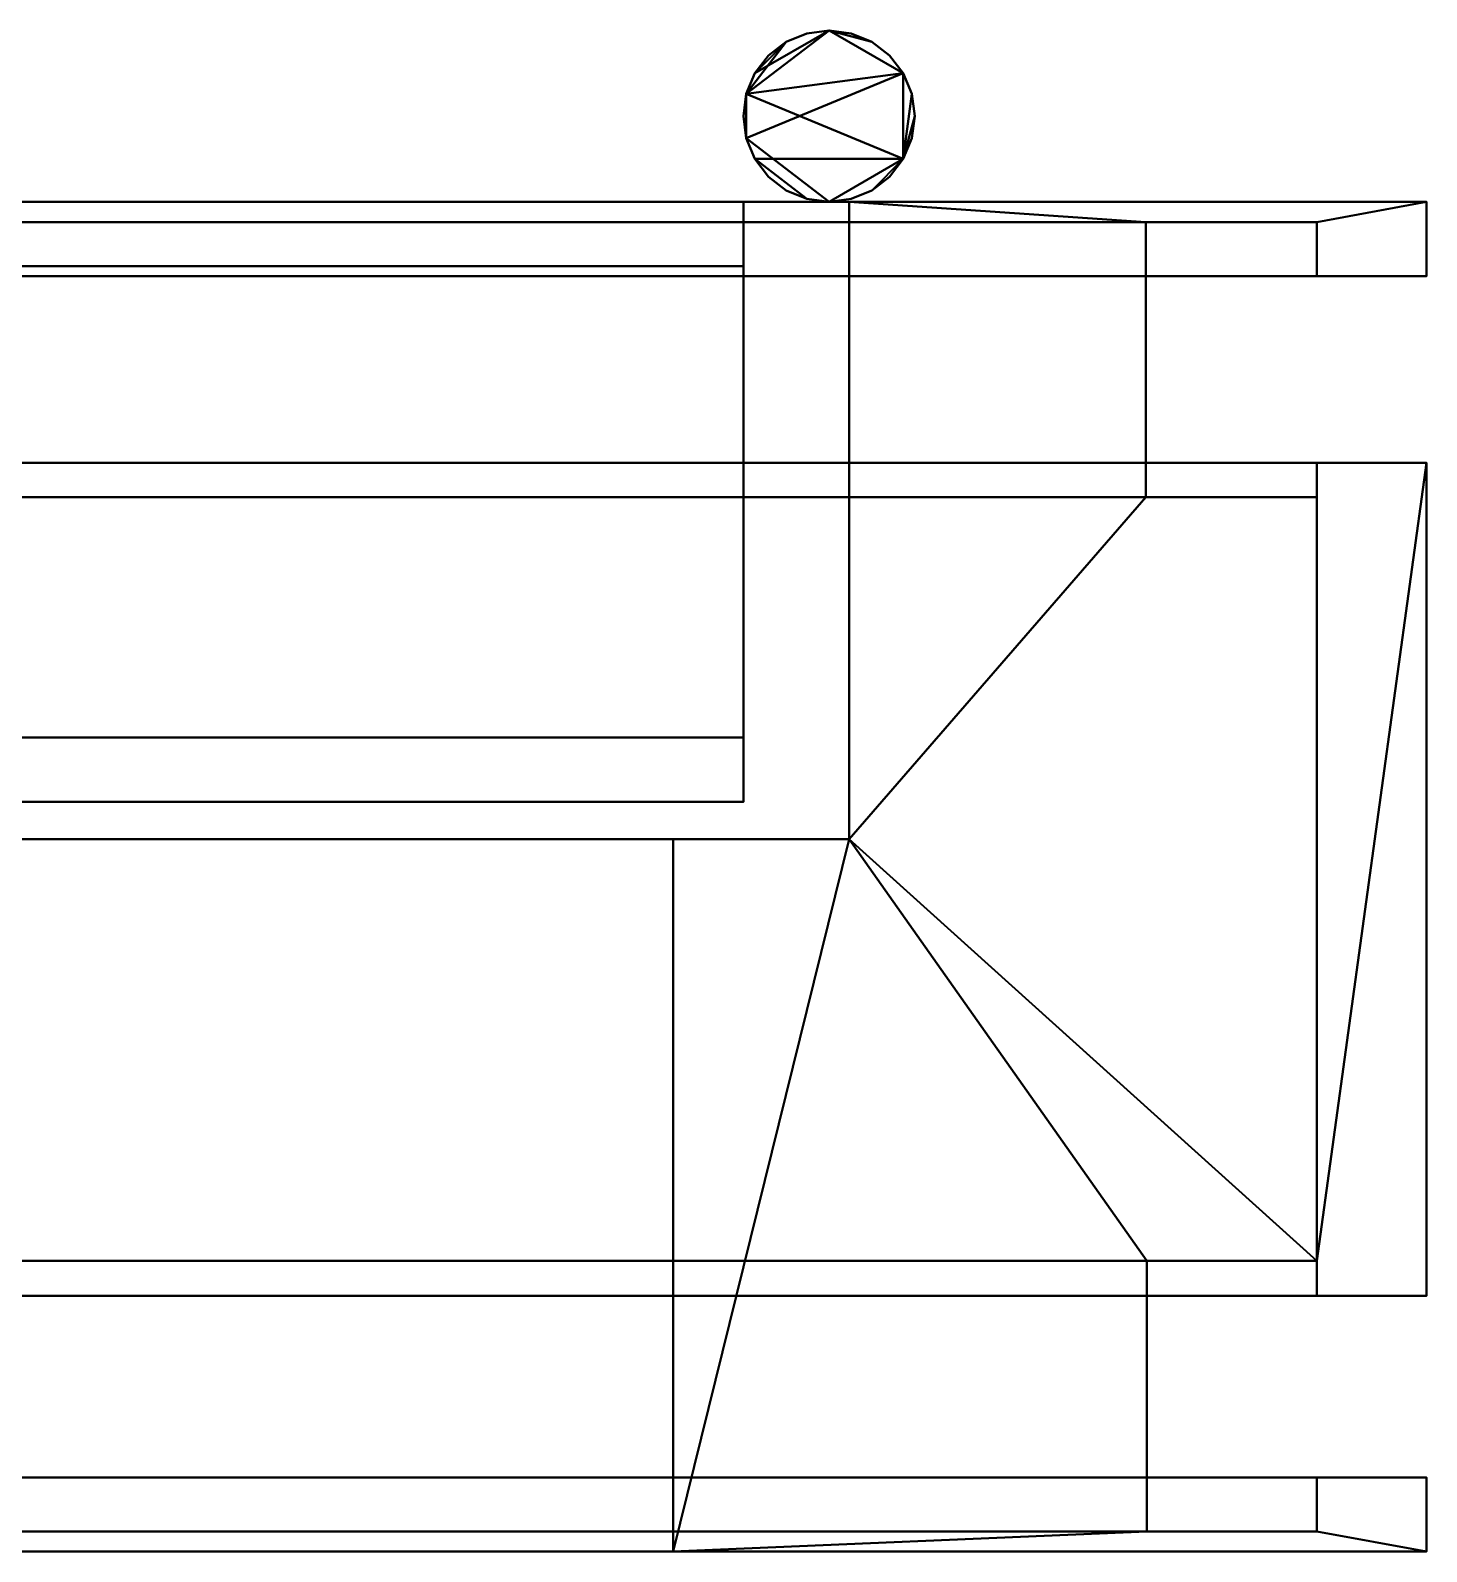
# Model space of a CAD drawing. Header units: inches. Extents: x -13 to 19.5, y -2.9 to 5.1.
# Drawn here: x 15.468 to 19.541, y -1.97 to 2.467 of the extents above; entities that cross this region are included whole.
import ezdxf

# ---------------------------------------------------------------- set-up
doc = ezdxf.new("R2010")
doc.units = ezdxf.units.IN
doc.header["$MEASUREMENT"] = 0
doc.layers.add('A-DOOR', color=31, linetype='Continuous', lineweight=30)
doc.layers.add('Q-SPCQ', color=91, linetype='Continuous', lineweight=30)

# ---------------------------------------------------------------- blocks, each defined once
blk = doc.blocks.new('Hinge - Frame To Glass Door Hydraulic Hinge-741618-_3D_')
at = {"layer": 'Q-SPCQ', "lineweight": 40}
mesh = blk.add_polyface(dxfattribs=at)
corners = [(-0.25, 0, 0.25), (-0.2415, 0, 0.3147), (-0.2165, 0, 0.375), (-0.1768, 0, 0.4268), (-0.125, 0, 0.4665), (-0.0647, 0, 0.4915), (0, 0, 0.5), (0.0647, 0, 0.4915), (0.125, 0, 0.4665), (0.1768, 0, 0.4268), (0.2165, 0, 0.375), (0.2415, 0, 0.3147), (0.25, 0, 0.25), (0.2415, 0, 0.1853), (0.2165, 0, 0.125), (0.1768, 0, 0.0732), (0.125, 0, 0.0335), (0.0647, 0, 0.0085), (0, 0), (-0.0647, 0, 0.0085), (-0.125, 0, 0.0335), (-0.1768, 0, 0.0732), (-0.2165, 0, 0.125), (-0.2415, 0, 0.1853)]
mesh.append_faces([[corners[k] for k in face] for face in [(22, 20, 21), (13, 11, 12)]], dxfattribs={"vtx0": -1})
mesh.append_faces([[corners[k] for k in face] for face in [(2, 6, 11, 13)]], dxfattribs={"vtx0": -1, "vtx1": -1, "vtx2": -1, "vtx3": -1})
mesh.append_faces([[corners[k] for k in face] for face in [(22, 2, 13, 14)]], dxfattribs={"vtx0": -1, "vtx1": -1, "vtx3": -1})
mesh.append_faces([[corners[k] for k in face] for face in [(14, 17, 18, 22)]], dxfattribs={"vtx0": -1, "vtx2": -1, "vtx3": -1})
mesh.append_faces([[corners[k] for k in face] for face in [(10, 11, 8, 9), (16, 17, 14, 15), (23, 0, 22)]], dxfattribs={"vtx1": -1})
mesh.append_faces([[corners[k] for k in face] for face in [(1, 2, 22, 0)]], dxfattribs={"vtx1": -1, "vtx2": -1})
mesh.append_faces([[corners[k] for k in face] for face in [(4, 5, 6)]], dxfattribs={"vtx2": -1})
mesh.append_faces([[corners[k] for k in face] for face in [(6, 7, 8, 11), (2, 3, 4, 6), (18, 19, 20, 22)]], dxfattribs={"vtx2": -1, "vtx3": -1})
mesh = blk.add_polyface(dxfattribs=at)
corners = [(0.25, -4.5, 0.25), (0.2415, -4.5, 0.1853), (0.2165, -4.5, 0.125), (0.1768, -4.5, 0.0732), (0.125, -4.5, 0.0335), (0.0647, -4.5, 0.0085), (0, -4.5), (-0.0647, -4.5, 0.0085), (-0.125, -4.5, 0.0335), (-0.1768, -4.5, 0.0732), (-0.2165, -4.5, 0.125), (-0.2415, -4.5, 0.1853), (-0.25, -4.5, 0.25), (-0.25, 0, 0.25), (-0.2415, 0, 0.1853), (-0.2165, 0, 0.125), (-0.1768, 0, 0.0732), (-0.125, 0, 0.0335), (-0.0647, 0, 0.0085), (0, 0), (0.0647, 0, 0.0085), (0.125, 0, 0.0335), (0.1768, 0, 0.0732), (0.2165, 0, 0.125), (0.2415, 0, 0.1853), (0.25, 0, 0.25)]
mesh.append_faces([[corners[k] for k in face] for face in [(5, 20, 21, 4), (4, 21, 22, 3), (23, 2, 3, 22)]], dxfattribs={"vtx0": -1, "vtx2": -1})
mesh.append_faces([[corners[k] for k in face] for face in [(13, 14, 11, 12)]], dxfattribs={"vtx1": -1})
mesh.append_faces([[corners[k] for k in face] for face in [(14, 15, 10, 11), (16, 17, 8, 9), (15, 16, 9, 10), (17, 18, 7, 8), (6, 7, 18, 19), (19, 20, 5, 6), (1, 2, 23, 24)]], dxfattribs={"vtx1": -1, "vtx3": -1})
mesh.append_faces([[corners[k] for k in face] for face in [(24, 25, 0, 1)]], dxfattribs={"vtx3": -1})
mesh = blk.add_polyface(dxfattribs=at)
corners = [(-0.25, -4.5, 0.25), (-0.2415, -4.5, 0.3147), (-0.2165, -4.5, 0.375), (-0.1768, -4.5, 0.4268), (-0.125, -4.5, 0.4665), (-0.0647, -4.5, 0.4915), (0, -4.5, 0.5), (0.0647, -4.5, 0.4915), (0.125, -4.5, 0.4665), (0.1768, -4.5, 0.4268), (0.2165, -4.5, 0.375), (0.2415, -4.5, 0.3147), (0.25, -4.5, 0.25), (0.25, 0, 0.25), (0.2415, 0, 0.3147), (0.2165, 0, 0.375), (0.1768, 0, 0.4268), (0.125, 0, 0.4665), (0.0647, 0, 0.4915), (0, 0, 0.5), (-0.0647, 0, 0.4915), (-0.125, 0, 0.4665), (-0.1768, 0, 0.4268), (-0.2165, 0, 0.375), (-0.2415, 0, 0.3147), (-0.25, 0, 0.25)]
mesh.append_faces([[corners[k] for k in face] for face in [(1, 24, 25, 0)]], dxfattribs={"vtx0": -1})
mesh.append_faces([[corners[k] for k in face] for face in [(19, 6, 7, 18), (2, 23, 24, 1), (20, 5, 6, 19)]], dxfattribs={"vtx0": -1, "vtx2": -1})
mesh.append_faces([[corners[k] for k in face] for face in [(13, 14, 11, 12)]], dxfattribs={"vtx1": -1})
mesh.append_faces([[corners[k] for k in face] for face in [(14, 15, 10, 11), (16, 17, 8, 9), (15, 16, 9, 10), (17, 18, 7, 8), (21, 22, 3, 4), (22, 23, 2, 3), (4, 5, 20, 21)]], dxfattribs={"vtx1": -1, "vtx3": -1})
mesh = blk.add_polyface(dxfattribs=at)
corners = [(-0.25, -4.5, 0.25), (-0.2415, -4.5, 0.1853), (-0.2165, -4.5, 0.125), (-0.1768, -4.5, 0.0732), (-0.125, -4.5, 0.0335), (-0.0647, -4.5, 0.0085), (0, -4.5), (0.0647, -4.5, 0.0085), (0.125, -4.5, 0.0335), (0.1768, -4.5, 0.0732), (0.2165, -4.5, 0.125), (0.2415, -4.5, 0.1853), (0.25, -4.5, 0.25), (0.2415, -4.5, 0.3147), (0.2165, -4.5, 0.375), (0.1768, -4.5, 0.4268), (0.125, -4.5, 0.4665), (0.0647, -4.5, 0.4915), (0, -4.5, 0.5), (-0.0647, -4.5, 0.4915), (-0.125, -4.5, 0.4665), (-0.1768, -4.5, 0.4268), (-0.2165, -4.5, 0.375), (-0.2415, -4.5, 0.3147)]
mesh.append_faces([[corners[k] for k in face] for face in [(10, 7, 8, 9), (4, 2, 3), (13, 11, 12), (16, 14, 15)]], dxfattribs={"vtx0": -1})
mesh.append_faces([[corners[k] for k in face] for face in [(11, 13, 2, 6)]], dxfattribs={"vtx0": -1, "vtx1": -1, "vtx2": -1, "vtx3": -1})
mesh.append_faces([[corners[k] for k in face] for face in [(13, 14, 18, 22), (22, 23, 2, 13)]], dxfattribs={"vtx1": -1, "vtx2": -1, "vtx3": -1})
mesh.append_faces([[corners[k] for k in face] for face in [(10, 11, 6, 7)]], dxfattribs={"vtx1": -1, "vtx3": -1})
mesh.append_faces([[corners[k] for k in face] for face in [(0, 1, 2, 23), (18, 19, 20)]], dxfattribs={"vtx2": -1})
mesh.append_faces([[corners[k] for k in face] for face in [(4, 5, 6, 2), (16, 17, 18, 14), (20, 21, 22, 18)]], dxfattribs={"vtx2": -1, "vtx3": -1})

msp = doc.modelspace()

# ---------------------------------------------------------------- block references
at = {"layer": 'Q-SPCQ', "lineweight": 40, "extrusion": (0, 1, 0)}
for p in [(-17.7977, 17.1245, 1.9675), (-17.7977, 49.7, 1.9675), (-17.7977, 70.836, 1.9675), (-17.7977, 82.836, 1.9675)]:
    msp.add_blockref('Hinge - Frame To Glass Door Hydraulic Hinge-741618-_3D_', p, dxfattribs=at)

# ---------------------------------------------------------------- meshes
at = {"layer": 'A-DOOR', "lineweight": 40}
mesh = msp.add_polyface(dxfattribs=at)
corners = [(19.5408, 1.9675), (17.8565, 1.9675), (17.8565, 1.9675, 92.5912), (-11.3586, 1.9675, 92.5912), (-11.3586, 1.9675), (-13.043, 1.9675), (-13.043, 1.9675, 94.2755), (19.5408, 1.9675, 94.2755)]
mesh.append_faces([[corners[k] for k in face] for face in [(2, 3, 6, 7)]], dxfattribs={"vtx1": -1, "vtx3": -1})
mesh.append_faces([[corners[k] for k in face] for face in [(0, 1, 2, 7)]], dxfattribs={"vtx2": -1})
mesh.append_faces([[corners[k] for k in face] for face in [(3, 4, 5, 6)]], dxfattribs={"vtx3": -1})
mesh = msp.add_polyface(dxfattribs=at)
corners = [(19.5408, 1.7507, 94.2755), (19.5408, 1.9675, 94.2755), (-13.043, 1.9675, 94.2755), (-13.043, 1.7507, 94.2755)]
mesh.append_faces([[corners[k] for k in face] for face in [(0, 1, 2, 3)]])
mesh = msp.add_polyface(dxfattribs=at)
corners = [(17.8565, 1.9675, 92.5912), (17.8565, 0.1081, 92.5912), (-11.3586, 0.1081, 92.5912), (-11.3586, 1.9675, 92.5912)]
mesh.append_faces([[corners[k] for k in face] for face in [(3, 0, 1, 2)]])
mesh = msp.add_polyface(dxfattribs=at)
corners = [(17.5477, 1.9675, 92.0775), (-11.0499, 1.9675, 92.0775), (-11.0499, 1.78, 92.0775), (17.5477, 1.78, 92.0775), (17.5477, 0.405, 92.0775), (-11.0499, 0.405, 92.0775), (-11.0499, 0.2175, 92.0775), (17.5477, 0.2175, 92.0775)]
mesh.append_faces([[corners[k] for k in face] for face in [(2, 3, 0, 1), (6, 7, 4, 5)]])
mesh = msp.add_polyface(dxfattribs=at)
corners = [(17.5477, 1.9675, 0.1875), (17.5477, 1.78, 0.1875), (-11.0499, 1.78, 0.1875), (-11.0499, 1.9675, 0.1875), (17.5477, 0.405, 0.1875), (17.5477, 0.2175, 0.1875), (-11.0499, 0.2175, 0.1875), (-11.0499, 0.405, 0.1875)]
mesh.append_faces([[corners[k] for k in face] for face in [(1, 2, 3, 0), (5, 6, 7, 4)]])
mesh = msp.add_polyface(dxfattribs=at)
corners = [(-11.0499, 1.9675, 92.0775), (17.5477, 1.9675, 92.0775), (17.5477, 1.9675, 0.1875), (-11.0499, 1.9675, 0.1875)]
mesh.append_faces([[corners[k] for k in face] for face in [(3, 0, 1, 2)]])
mesh = msp.add_polyface(dxfattribs=at)
corners = [(19.5408, -1.2239), (19.2202, -1.2239), (19.2202, -1.1216), (18.7243, -1.1216), (18.7243, -1.9105), (19.2208, -1.9105), (19.2208, -1.753), (19.5408, -1.753), (19.5408, -1.9695), (17.3428, -1.9695), (17.3428, 0.1081), (17.8565, 0.1081), (17.8565, 1.9675), (19.5408, 1.9675), (19.5408, 1.7507), (19.2208, 1.7507), (19.2208, 1.9084), (18.7219, 1.9084), (18.7219, 1.1058), (19.2206, 1.1058), (19.2206, 1.2064), (19.5408, 1.2064)]
mesh.append_faces([[corners[k] for k in face] for face in [(16, 13, 14, 15), (2, 21, 0, 1)]], dxfattribs={"vtx0": -1})
mesh.append_faces([[corners[k] for k in face] for face in [(21, 2, 19, 20)]], dxfattribs={"vtx0": -1, "vtx1": -1})
mesh.append_faces([[corners[k] for k in face] for face in [(9, 11, 3, 4)]], dxfattribs={"vtx0": -1, "vtx1": -1, "vtx3": -1})
mesh.append_faces([[corners[k] for k in face] for face in [(17, 12, 13, 16), (12, 17, 18, 11)]], dxfattribs={"vtx0": -1, "vtx2": -1})
mesh.append_faces([[corners[k] for k in face] for face in [(11, 18, 19, 2)]], dxfattribs={"vtx0": -1, "vtx2": -1, "vtx3": -1})
mesh.append_faces([[corners[k] for k in face] for face in [(7, 8, 5, 6)]], dxfattribs={"vtx1": -1})
mesh.append_faces([[corners[k] for k in face] for face in [(2, 3, 11)]], dxfattribs={"vtx1": -1, "vtx2": -1})
mesh.append_faces([[corners[k] for k in face] for face in [(8, 9, 4, 5)]], dxfattribs={"vtx1": -1, "vtx3": -1})
mesh.append_faces([[corners[k] for k in face] for face in [(9, 10, 11)]], dxfattribs={"vtx2": -1})
mesh = msp.add_polyface(dxfattribs=at)
corners = [(17.5477, 1.9675, 92.0775), (17.5477, 1.78, 92.0775), (17.5477, 1.78, 0.1875), (17.5477, 1.9675, 0.1875)]
mesh.append_faces([[corners[k] for k in face] for face in [(0, 1, 2, 3)]])
mesh = msp.add_polyface(dxfattribs=at)
corners = [(17.8565, 1.9675), (17.8565, 0.1081), (17.8565, 0.1081, 92.5912), (17.8565, 1.9675, 92.5912)]
mesh.append_faces([[corners[k] for k in face] for face in [(0, 1, 2, 3)]])
mesh = msp.add_polyface(dxfattribs=at)
corners = [(19.5408, 1.7507), (19.5408, 1.9675), (19.5408, 1.9675, 94.2755), (19.5408, 1.7507, 94.2755)]
mesh.append_faces([[corners[k] for k in face] for face in [(3, 0, 1, 2)]])
mesh = msp.add_polyface(dxfattribs=at)
corners = [(18.7219, 1.9084), (19.2208, 1.9084), (19.2208, 1.9084, 93.9555), (-12.723, 1.9084, 93.9555), (-12.723, 1.9084), (-12.224, 1.9084), (-12.224, 1.9084, 93.4566), (18.7219, 1.9084, 93.4566)]
mesh.append_faces([[corners[k] for k in face] for face in [(6, 7, 2, 3)]], dxfattribs={"vtx1": -1, "vtx3": -1})
mesh.append_faces([[corners[k] for k in face] for face in [(4, 5, 6, 3)]], dxfattribs={"vtx2": -1})
mesh.append_faces([[corners[k] for k in face] for face in [(7, 0, 1, 2)]], dxfattribs={"vtx3": -1})
mesh = msp.add_polyface(dxfattribs=at)
corners = [(19.2208, 1.9084, 93.9555), (19.2208, 1.7507, 93.9555), (-12.723, 1.7507, 93.9555), (-12.723, 1.9084, 93.9555)]
mesh.append_faces([[corners[k] for k in face] for face in [(3, 0, 1, 2)]])
mesh = msp.add_polyface(dxfattribs=at)
corners = [(18.7219, 1.1058, 93.4566), (18.7219, 1.9084, 93.4566), (-12.224, 1.9084, 93.4566), (-12.224, 1.1058, 93.4566)]
mesh.append_faces([[corners[k] for k in face] for face in [(3, 0, 1, 2)]])
mesh = msp.add_polyface(dxfattribs=at)
corners = [(18.7219, 1.1058), (18.7219, 1.9084), (18.7219, 1.9084, 93.4566), (18.7219, 1.1058, 93.4566)]
mesh.append_faces([[corners[k] for k in face] for face in [(0, 1, 2, 3)]])
mesh = msp.add_polyface(dxfattribs=at)
corners = [(19.2208, 1.9084), (19.2208, 1.7507), (19.2208, 1.7507, 93.9555), (19.2208, 1.9084, 93.9555)]
mesh.append_faces([[corners[k] for k in face] for face in [(3, 0, 1, 2)]])
mesh = msp.add_polyface(dxfattribs=at)
corners = [(17.5477, 1.78, 92.0775), (-11.0499, 1.78, 92.0775), (-11.0499, 1.78, 0.1875), (17.5477, 1.78, 0.1875)]
mesh.append_faces([[corners[k] for k in face] for face in [(3, 0, 1, 2)]])
mesh = msp.add_polyface(dxfattribs=at)
corners = [(17.5477, 0.405, 92.0775), (17.5477, 1.78, 92.0775), (-11.0499, 1.78, 92.0775), (-11.0499, 0.405, 92.0775)]
mesh.append_faces([[corners[k] for k in face] for face in [(3, 0, 1, 2)]])
mesh = msp.add_polyface(dxfattribs=at)
corners = [(-11.0499, 0.405, 0.1875), (-11.0499, 1.78, 0.1875), (17.5477, 1.78, 0.1875), (17.5477, 0.405, 0.1875)]
mesh.append_faces([[corners[k] for k in face] for face in [(3, 0, 1, 2)]])
mesh = msp.add_polyface(dxfattribs=at)
corners = [(17.5477, 1.78, 0.1875), (-11.0499, 1.78, 0.1875), (-11.0499, 1.78, 92.0775), (17.5477, 1.78, 92.0775), (14.7247, 1.78, 89.2545), (-8.2268, 1.78, 89.2545), (-8.2268, 1.78, 3.0105), (14.7247, 1.78, 3.0105)]
mesh.append_faces([[corners[k] for k in face] for face in [(2, 5, 6, 1), (1, 6, 7, 0)]], dxfattribs={"vtx0": -1, "vtx2": -1})
mesh.append_faces([[corners[k] for k in face] for face in [(4, 5, 2, 3), (7, 4, 3, 0)]], dxfattribs={"vtx1": -1, "vtx3": -1})
mesh = msp.add_polyface(dxfattribs=at)
corners = [(17.5477, 0.405, 0.1875), (17.5477, 1.78, 0.1875), (17.5477, 1.78, 92.0775), (17.5477, 0.405, 92.0775)]
mesh.append_faces([[corners[k] for k in face] for face in [(0, 1, 2, 3)]])
mesh = msp.add_polyface(dxfattribs=at)
corners = [(19.2208, 1.7507), (19.5408, 1.7507), (19.5408, 1.7507, 94.2755), (-13.043, 1.7507, 94.2755), (-13.043, 1.7507), (-12.723, 1.7507), (-12.723, 1.7507, 93.9555), (19.2208, 1.7507, 93.9555)]
mesh.append_faces([[corners[k] for k in face] for face in [(6, 7, 2, 3)]], dxfattribs={"vtx1": -1, "vtx3": -1})
mesh.append_faces([[corners[k] for k in face] for face in [(4, 5, 6, 3)]], dxfattribs={"vtx2": -1})
mesh.append_faces([[corners[k] for k in face] for face in [(7, 0, 1, 2)]], dxfattribs={"vtx3": -1})
mesh = msp.add_polyface(dxfattribs=at)
corners = [(19.5408, 1.2064), (19.2206, 1.2064), (19.2206, 1.2064, 93.9552), (-12.7227, 1.2064, 93.9552), (-12.7227, 1.2064), (-13.043, 1.2064), (-13.043, 1.2064, 94.2755), (19.5408, 1.2064, 94.2755)]
mesh.append_faces([[corners[k] for k in face] for face in [(2, 3, 6, 7)]], dxfattribs={"vtx1": -1, "vtx3": -1})
mesh.append_faces([[corners[k] for k in face] for face in [(0, 1, 2, 7)]], dxfattribs={"vtx2": -1})
mesh.append_faces([[corners[k] for k in face] for face in [(3, 4, 5, 6)]], dxfattribs={"vtx3": -1})
mesh = msp.add_polyface(dxfattribs=at)
corners = [(19.5408, -1.2239, 94.2755), (19.5408, 1.2064, 94.2755), (-13.043, 1.2064, 94.2755), (-13.043, -1.2239, 94.2755)]
mesh.append_faces([[corners[k] for k in face] for face in [(3, 0, 1, 2)]])
mesh = msp.add_polyface(dxfattribs=at)
corners = [(19.2206, 1.2064, 93.9552), (19.2206, 1.1058, 93.9552), (-12.7227, 1.1058, 93.9552), (-12.7227, 1.2064, 93.9552)]
mesh.append_faces([[corners[k] for k in face] for face in [(3, 0, 1, 2)]])
mesh = msp.add_polyface(dxfattribs=at)
corners = [(19.2206, 1.2064), (19.2206, 1.1058), (19.2206, 1.1058, 93.9552), (19.2206, 1.2064, 93.9552)]
mesh.append_faces([[corners[k] for k in face] for face in [(3, 0, 1, 2)]])
mesh = msp.add_polyface(dxfattribs=at)
corners = [(19.5408, -1.2239), (19.5408, 1.2064), (19.5408, 1.2064, 94.2755), (19.5408, -1.2239, 94.2755)]
mesh.append_faces([[corners[k] for k in face] for face in [(0, 1, 2, 3)]])
mesh = msp.add_polyface(dxfattribs=at)
corners = [(19.2206, 1.1058), (18.7219, 1.1058), (18.7219, 1.1058, 93.4566), (-12.224, 1.1058, 93.4566), (-12.224, 1.1058), (-12.7227, 1.1058), (-12.7227, 1.1058, 93.9552), (19.2206, 1.1058, 93.9552)]
mesh.append_faces([[corners[k] for k in face] for face in [(2, 3, 6, 7)]], dxfattribs={"vtx1": -1, "vtx3": -1})
mesh.append_faces([[corners[k] for k in face] for face in [(0, 1, 2, 7)]], dxfattribs={"vtx2": -1})
mesh.append_faces([[corners[k] for k in face] for face in [(3, 4, 5, 6)]], dxfattribs={"vtx3": -1})
mesh = msp.add_polyface(dxfattribs=at)
corners = [(-11.0499, 0.405, 92.0775), (17.5477, 0.405, 92.0775), (17.5477, 0.405, 0.1875), (-11.0499, 0.405, 0.1875)]
mesh.append_faces([[corners[k] for k in face] for face in [(3, 0, 1, 2)]])
mesh = msp.add_polyface(dxfattribs=at)
corners = [(17.5477, 0.405, 92.0775), (-11.0499, 0.405, 92.0775), (-11.0499, 0.405, 0.1875), (17.5477, 0.405, 0.1875), (14.7247, 0.405, 3.0105), (-8.2268, 0.405, 3.0105), (-8.2268, 0.405, 89.2545), (14.7247, 0.405, 89.2545)]
mesh.append_faces([[corners[k] for k in face] for face in [(2, 5, 6, 1), (1, 6, 7, 0)]], dxfattribs={"vtx0": -1, "vtx2": -1})
mesh.append_faces([[corners[k] for k in face] for face in [(4, 5, 2, 3), (7, 4, 3, 0)]], dxfattribs={"vtx1": -1, "vtx3": -1})
mesh = msp.add_polyface(dxfattribs=at)
corners = [(17.5477, 0.405, 92.0775), (17.5477, 0.2175, 92.0775), (17.5477, 0.2175, 0.1875), (17.5477, 0.405, 0.1875)]
mesh.append_faces([[corners[k] for k in face] for face in [(0, 1, 2, 3)]])
mesh = msp.add_polyface(dxfattribs=at)
corners = [(17.5477, 0.2175, 92.0775), (-11.0499, 0.2175, 92.0775), (-11.0499, 0.2175, 0.1875), (17.5477, 0.2175, 0.1875)]
mesh.append_faces([[corners[k] for k in face] for face in [(3, 0, 1, 2)]])
mesh = msp.add_polyface(dxfattribs=at)
corners = [(17.8565, 0.1081), (17.3428, 0.1081), (17.3428, 0.1081, 92.0775), (-10.845, 0.1081, 92.0775), (-10.845, 0.1081), (-11.3586, 0.1081), (-11.3586, 0.1081, 92.5912), (17.8565, 0.1081, 92.5912)]
mesh.append_faces([[corners[k] for k in face] for face in [(2, 3, 6, 7)]], dxfattribs={"vtx1": -1, "vtx3": -1})
mesh.append_faces([[corners[k] for k in face] for face in [(0, 1, 2, 7)]], dxfattribs={"vtx2": -1})
mesh.append_faces([[corners[k] for k in face] for face in [(3, 4, 5, 6)]], dxfattribs={"vtx3": -1})
mesh = msp.add_polyface(dxfattribs=at)
corners = [(17.3428, 0.1081, 92.0775), (17.3428, -1.9695, 92.0775), (-10.845, -1.9695, 92.0775), (-10.845, 0.1081, 92.0775)]
mesh.append_faces([[corners[k] for k in face] for face in [(3, 0, 1, 2)]])
mesh = msp.add_polyface(dxfattribs=at)
corners = [(17.3428, 0.1081), (17.3428, -1.9695), (17.3428, -1.9695, 92.0775), (17.3428, 0.1081, 92.0775)]
mesh.append_faces([[corners[k] for k in face] for face in [(3, 0, 1, 2)]])
mesh = msp.add_polyface(dxfattribs=at)
corners = [(18.7243, -1.1216), (19.2202, -1.1216), (19.2202, -1.1216, 93.9549), (-12.7224, -1.1216, 93.9549), (-12.7224, -1.1216), (-12.2264, -1.1216), (-12.2264, -1.1216, 93.459), (18.7243, -1.1216, 93.459)]
mesh.append_faces([[corners[k] for k in face] for face in [(6, 7, 2, 3)]], dxfattribs={"vtx1": -1, "vtx3": -1})
mesh.append_faces([[corners[k] for k in face] for face in [(4, 5, 6, 3)]], dxfattribs={"vtx2": -1})
mesh.append_faces([[corners[k] for k in face] for face in [(7, 0, 1, 2)]], dxfattribs={"vtx3": -1})
mesh = msp.add_polyface(dxfattribs=at)
corners = [(19.2202, -1.1216, 93.9549), (19.2202, -1.2239, 93.9549), (-12.7224, -1.2239, 93.9549), (-12.7224, -1.1216, 93.9549)]
mesh.append_faces([[corners[k] for k in face] for face in [(3, 0, 1, 2)]])
mesh = msp.add_polyface(dxfattribs=at)
corners = [(18.7243, -1.9105, 93.459), (18.7243, -1.1216, 93.459), (-12.2264, -1.1216, 93.459), (-12.2264, -1.9105, 93.459)]
mesh.append_faces([[corners[k] for k in face] for face in [(3, 0, 1, 2)]])
mesh = msp.add_polyface(dxfattribs=at)
corners = [(18.7243, -1.9105), (18.7243, -1.1216), (18.7243, -1.1216, 93.459), (18.7243, -1.9105, 93.459)]
mesh.append_faces([[corners[k] for k in face] for face in [(0, 1, 2, 3)]])
mesh = msp.add_polyface(dxfattribs=at)
corners = [(19.2202, -1.1216), (19.2202, -1.2239), (19.2202, -1.2239, 93.9549), (19.2202, -1.1216, 93.9549)]
mesh.append_faces([[corners[k] for k in face] for face in [(0, 1, 2, 3)]])
mesh = msp.add_polyface(dxfattribs=at)
corners = [(19.2202, -1.2239), (19.5408, -1.2239), (19.5408, -1.2239, 94.2755), (-13.043, -1.2239, 94.2755), (-13.043, -1.2239), (-12.7224, -1.2239), (-12.7224, -1.2239, 93.9549), (19.2202, -1.2239, 93.9549)]
mesh.append_faces([[corners[k] for k in face] for face in [(6, 7, 2, 3)]], dxfattribs={"vtx1": -1, "vtx3": -1})
mesh.append_faces([[corners[k] for k in face] for face in [(4, 5, 6, 3)]], dxfattribs={"vtx2": -1})
mesh.append_faces([[corners[k] for k in face] for face in [(7, 0, 1, 2)]], dxfattribs={"vtx3": -1})
mesh = msp.add_polyface(dxfattribs=at)
corners = [(19.5408, -1.753), (19.2208, -1.753), (19.2208, -1.753, 93.9555), (-12.723, -1.753, 93.9555), (-12.723, -1.753), (-13.043, -1.753), (-13.043, -1.753, 94.2755), (19.5408, -1.753, 94.2755)]
mesh.append_faces([[corners[k] for k in face] for face in [(2, 3, 6, 7)]], dxfattribs={"vtx1": -1, "vtx3": -1})
mesh.append_faces([[corners[k] for k in face] for face in [(0, 1, 2, 7)]], dxfattribs={"vtx2": -1})
mesh.append_faces([[corners[k] for k in face] for face in [(3, 4, 5, 6)]], dxfattribs={"vtx3": -1})
mesh = msp.add_polyface(dxfattribs=at)
corners = [(19.5408, -1.9695, 94.2755), (19.5408, -1.753, 94.2755), (-13.043, -1.753, 94.2755), (-13.043, -1.9695, 94.2755)]
mesh.append_faces([[corners[k] for k in face] for face in [(3, 0, 1, 2)]])
mesh = msp.add_polyface(dxfattribs=at)
corners = [(19.2208, -1.753, 93.9555), (19.2208, -1.9105, 93.9555), (-12.723, -1.9105, 93.9555), (-12.723, -1.753, 93.9555)]
mesh.append_faces([[corners[k] for k in face] for face in [(3, 0, 1, 2)]])
mesh = msp.add_polyface(dxfattribs=at)
corners = [(19.2208, -1.753), (19.2208, -1.9105), (19.2208, -1.9105, 93.9555), (19.2208, -1.753, 93.9555)]
mesh.append_faces([[corners[k] for k in face] for face in [(0, 1, 2, 3)]])
mesh = msp.add_polyface(dxfattribs=at)
corners = [(19.5408, -1.9695), (19.5408, -1.753), (19.5408, -1.753, 94.2755), (19.5408, -1.9695, 94.2755)]
mesh.append_faces([[corners[k] for k in face] for face in [(0, 1, 2, 3)]])
mesh = msp.add_polyface(dxfattribs=at)
corners = [(19.2208, -1.9105), (18.7243, -1.9105), (18.7243, -1.9105, 93.459), (-12.2264, -1.9105, 93.459), (-12.2264, -1.9105), (-12.723, -1.9105), (-12.723, -1.9105, 93.9555), (19.2208, -1.9105, 93.9555)]
mesh.append_faces([[corners[k] for k in face] for face in [(2, 3, 6, 7)]], dxfattribs={"vtx1": -1, "vtx3": -1})
mesh.append_faces([[corners[k] for k in face] for face in [(0, 1, 2, 7)]], dxfattribs={"vtx2": -1})
mesh.append_faces([[corners[k] for k in face] for face in [(3, 4, 5, 6)]], dxfattribs={"vtx3": -1})
mesh = msp.add_polyface(dxfattribs=at)
corners = [(17.3428, -1.9695), (19.5408, -1.9695), (19.5408, -1.9695, 94.2755), (-13.043, -1.9695, 94.2755), (-13.043, -1.9695), (-10.845, -1.9695), (-10.845, -1.9695, 92.0775), (17.3428, -1.9695, 92.0775)]
mesh.append_faces([[corners[k] for k in face] for face in [(6, 7, 2, 3)]], dxfattribs={"vtx1": -1, "vtx3": -1})
mesh.append_faces([[corners[k] for k in face] for face in [(4, 5, 6, 3)]], dxfattribs={"vtx2": -1})
mesh.append_faces([[corners[k] for k in face] for face in [(7, 0, 1, 2)]], dxfattribs={"vtx3": -1})

doc.saveas('drawing.dxf')
